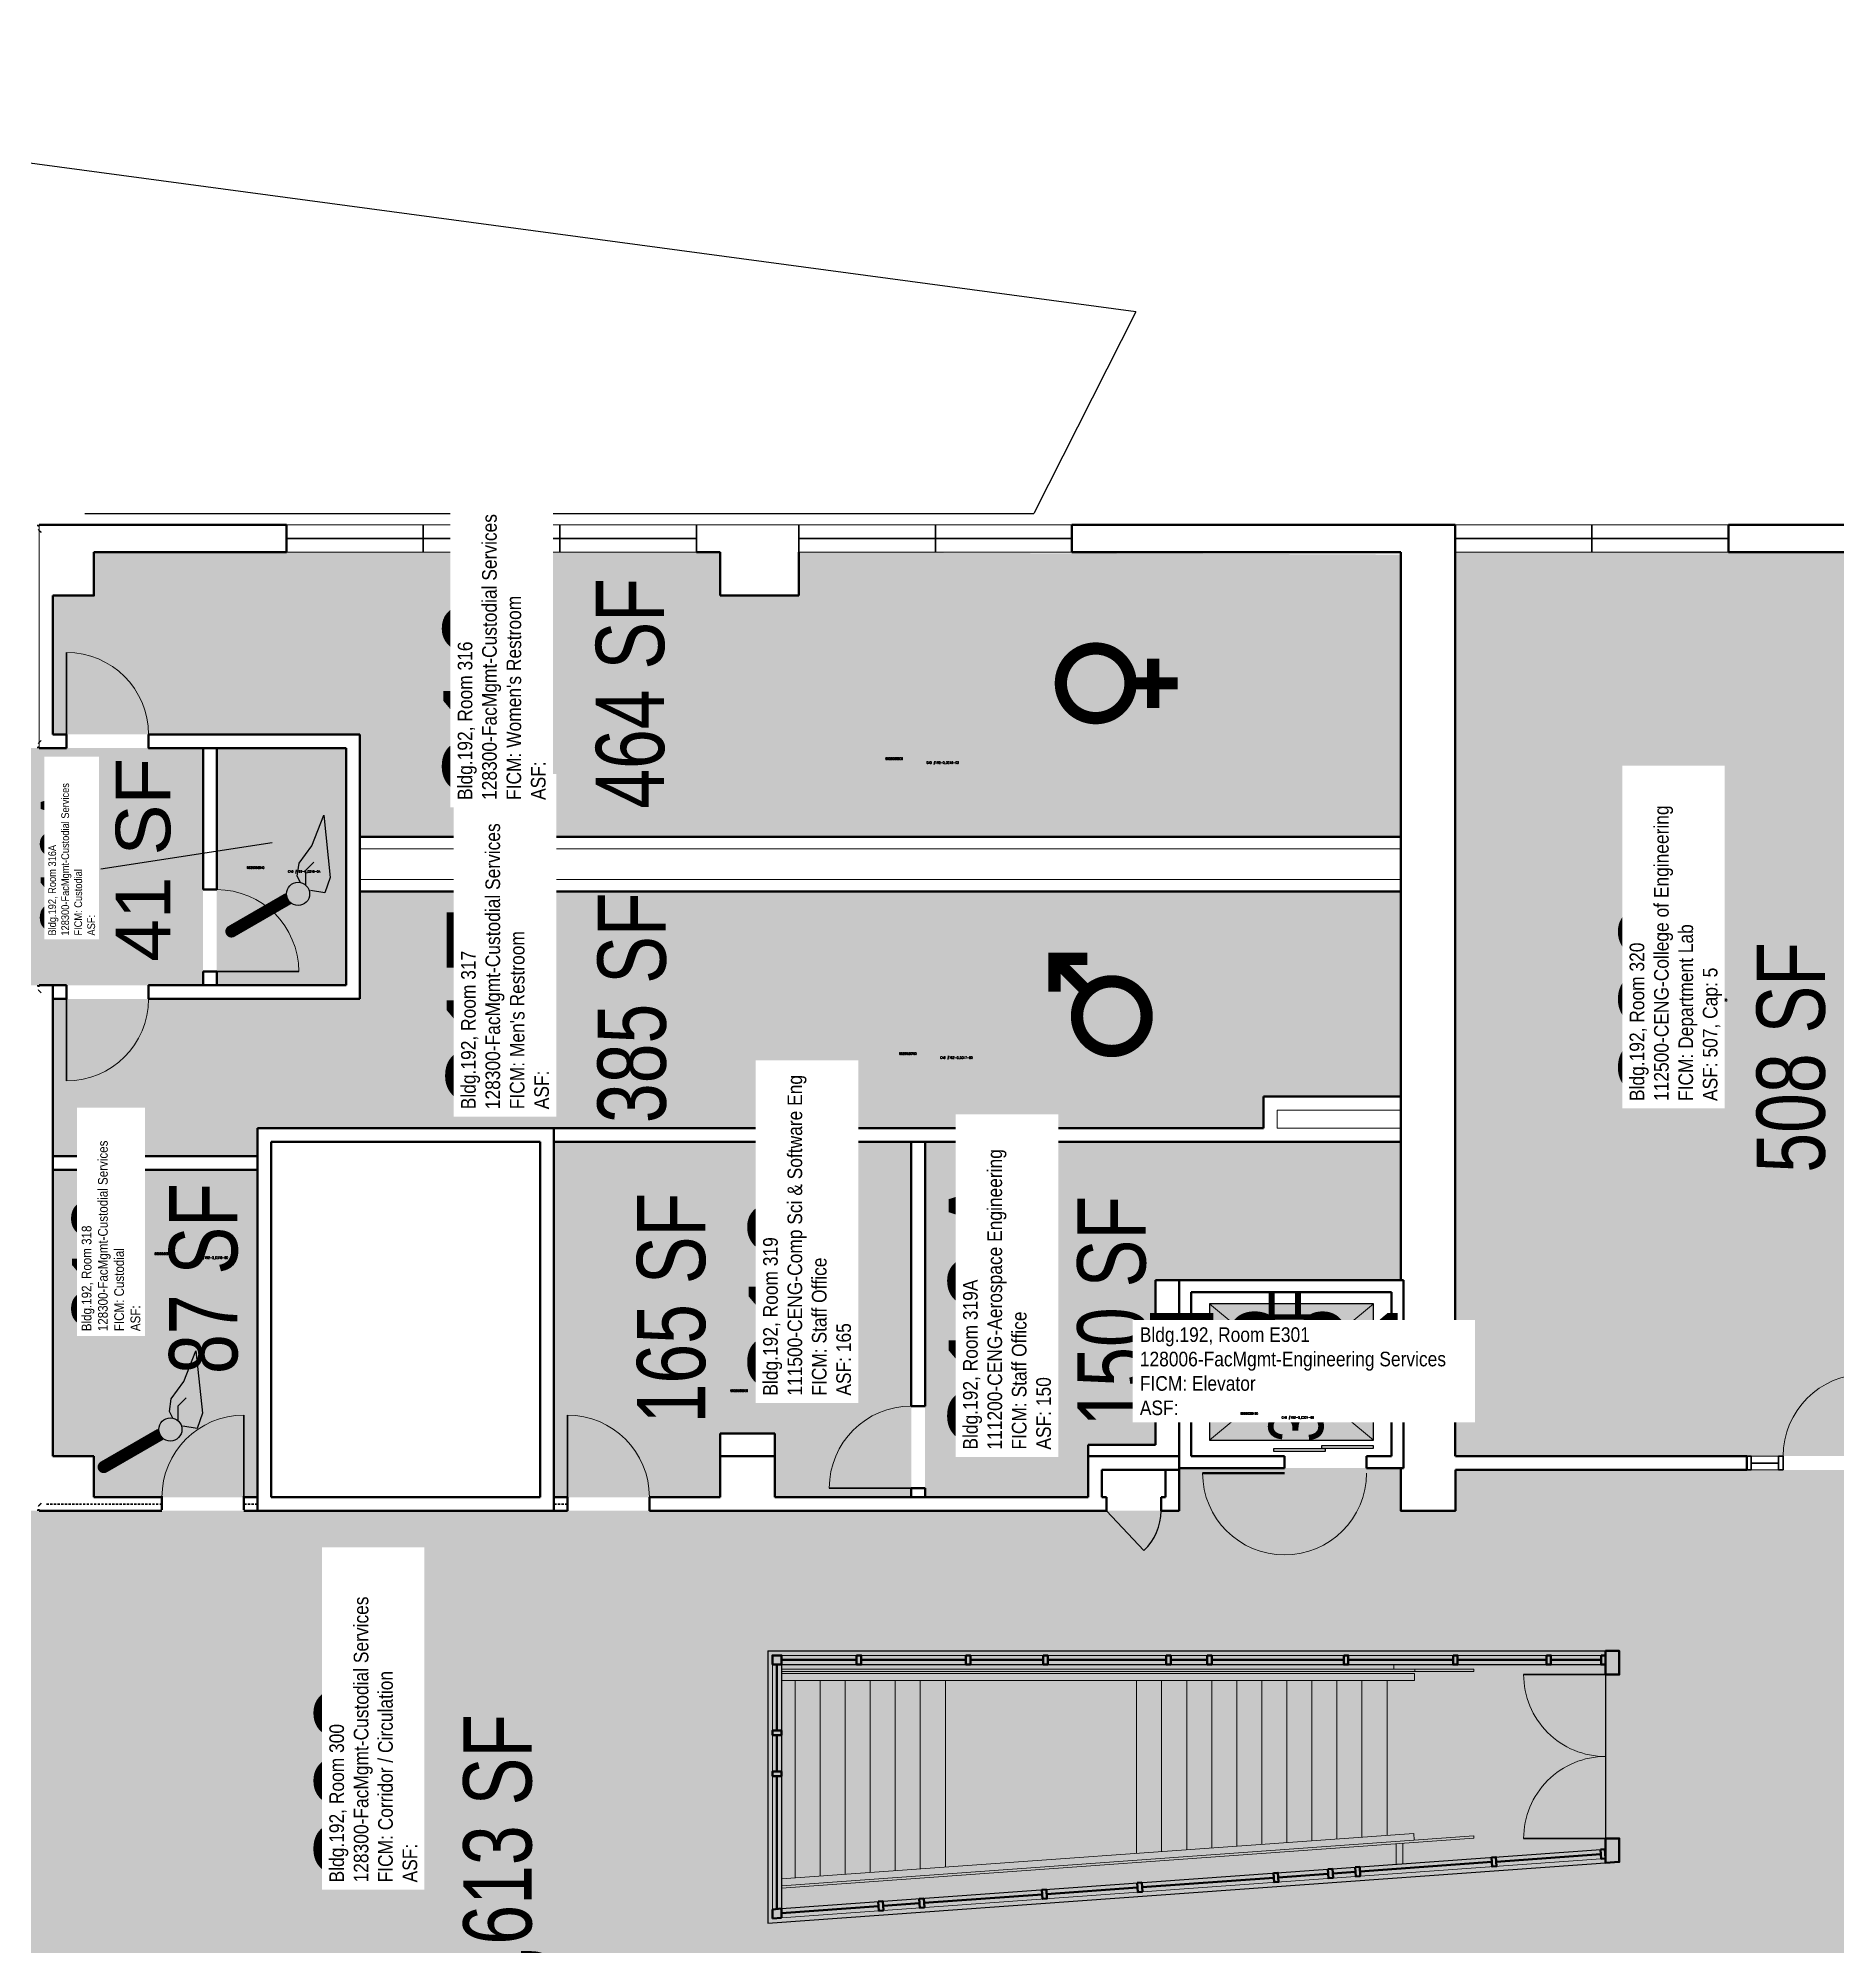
# Model space of a CAD drawing. Header units: inches. Extents: x -2551 to 2829, y -872 to 1370.
# Drawn here: x -327 to 463, y 224 to 1062 of the extents above; entities that cross this region are included whole.
import ezdxf
from ezdxf.enums import TextEntityAlignment as Align

# ---------------------------------------------------------------- set-up
doc = ezdxf.new("R2010")
doc.units = ezdxf.units.IN
doc.header["$LTSCALE"] = 10
doc.header["$MEASUREMENT"] = 0
doc.linetypes.add('DGN Style 2', pattern=[0.160276, 0.096166, -0.064111])
doc.layers.get('0').update_dxf_attribs({"linetype": 'CONTINUOUS'})
for name, color, linetype in [('A-DOOR', 2, 'CONTINUOUS'), ('A-FLOR', 3, 'CONTINUOUS'), ('A-GLAZ', 1, 'CONTINUOUS'), ('A-GLAZ-SILL', 2, 'CONTINUOUS'), ('A-IDEN-CNUM', 7, 'CONTINUOUS'), ('A-IDEN-ICON', 4, 'CONTINUOUS'), ('A-IDEN-RNUM', 7, 'CONTINUOUS'), ('A-IDEN-SNUM', 4, 'CONTINUOUS'), ('A-IDEN-VNUM', 4, 'CONTINUOUS'), ('A-ROOF', 2, 'CONTINUOUS'), ('A-WALL', 5, 'CONTINUOUS'), ('AREA-TEXT', 3, 'CONTINUOUS'), ('Rooms-Category-Color', 7, 'CONTINUOUS'), ('Rooms-College-Color', 7, 'CONTINUOUS'), ('Rooms-Department-Color', 7, 'CONTINUOUS'), ('Rooms-Division-Color', 7, 'CONTINUOUS'), ('Rooms-Information', 7, 'CONTINUOUS')]:
    doc.layers.add(name, color=color, linetype=linetype)
doc.styles.add('AREA', font='arial.ttf', dxfattribs={"width": 0.75, "height": 30})
doc.styles.add('ROOMSNUMBER', font='TXT.SHX', dxfattribs={"height": 1})
doc.styles.add('ROOMVNUMBER', font='arial.ttf', dxfattribs={"width": 0.85, "height": 30})

# ---------------------------------------------------------------- blocks, each defined once
blk = doc.blocks.new('CPCUST')
for p, q in [((0.0262, -0.0408), (0.0446, -0.0406)), ((0.0297, -0.0341), (0.0376, -0.0302)), ((0.0376, -0.0302), (0.0533, -0.0324)), ((0.0446, -0.0406), (0.0543, -0.0505)), ((0.0533, -0.0324), (0.0745, -0.0479)), ((0.0171, -0.0639), (0.02, -0.0466)), ((0.0358, -0.0705), (0.0171, -0.0639)), ((0.1117, -0.0625), (0.0358, -0.0705)), ((0.0745, -0.0479), (0.1117, -0.0625))]:
    blk.add_line(p, q)
at = {"const_width": 0.015}
blk.add_lwpolyline([(-0.03, 0.05), (0.01, -0.0193)], dxfattribs=at)
at = {"const_width": 0.0075}
blk.add_lwpolyline([(-0.0332, 0.0481, 1), (-0.0268, 0.0519, 1)], format="xyb", close=True, dxfattribs=at)
blk.add_circle((0.0158, -0.0313), 0.0141)
blk = doc.blocks.new('CPWOMEN')
at = {"const_width": 0.015}
blk.add_lwpolyline([(-0.0375, 0, 1), (0.0475, 0, 1)], format="xyb", close=True, dxfattribs=at)
for points in [[(0.005, -0.04), (0.005, -0.1)], [(-0.025, -0.07), (0.035, -0.07)]]:
    blk.add_lwpolyline(points, dxfattribs=at)
blk = doc.blocks.new('CPMEN')
at = {"const_width": 0.015}
for points in [[(0.055, 0.01), (0.055, 0.05), (0.015, 0.05)], [(0.0151, 0.0101), (0.055, 0.05)]]:
    blk.add_lwpolyline(points, dxfattribs=at)
blk.add_lwpolyline([(-0.0575, -0.02, 1), (0.0275, -0.02, 1)], format="xyb", close=True, dxfattribs=at)

msp = doc.modelspace()

# ---------------------------------------------------------------- hatches: boundary and pattern name
at = {"layer": 'Rooms-Category-Color', "true_color": 0xadadad}
for points in [[(-484.63, 840.74), (-356.74, 840.74), (-356.74, 816.74), (-338.74, 816.74), (-338.74, 755.74), (-356.74, 755.74), (-356.74, 749.74), (-254.74, 749.74), (-254.74, 645.56), (-484.63, 645.55)], [(-754.24, 793.93), (-754.24, 834.74), (-681.58, 834.74), (-681.58, 818.27), (-697.55, 786.72), (-686.84, 781.3), (-794.91, 567.85), (-810.82, 575.9), (-821.66, 554.49), (-805.75, 546.43), (-863.31, 432.74), (-478.63, 432.74), (-478.63, 545.74), (-484.63, 545.74), (-484.63, 591.55), (-472.69, 591.55), (-472.69, 639.55), (-368.69, 639.55), (-368.69, 591.55), (-356.74, 591.55), (-356.74, 414.74), (174.02, 414.74), (174.02, 433.49), (271.27, 433.49), (271.27, 414.74), (295.27, 414.74), (295.27, 432.74), (556.27, 432.74), (556.27, 414.74), (580.27, 414.74), (580.27, 432.74), (841.27, 432.74), (841.27, 414.74), (865.27, 414.74), (865.27, 432.74), (1126.27, 432.74), (1126.27, 414.74), (1150.67, 414.74), (1150.67, 432.74), (1411.27, 432.74), (1411.27, 414.74), (1435.27, 414.74), (1435.27, 432.74), (1649.27, 432.74), (1649.27, 414.74), (1673.27, 414.74), (1673.27, 432.74), (1887.27, 432.74), (1887.27, 414.74), (1911.27, 414.74), (1911.27, 432.74), (2125.27, 432.74), (2125.27, 414.74), (2149.27, 414.74), (2149.27, 432.74), (2225.28, 432.74), (2225.28, 437.74), (2357.28, 437.74), (2357.28, 432.74), (2363.27, 432.74), (2363.27, 414.74), (2384.77, 414.74), (2384.77, 330.26), (2304.16, 324.62), (2306.67, 288.71), (2228.86, 283.27), (2226.35, 319.18), (2190.44, 316.67), (2192.12, 292.73), (2126.27, 288.13), (2124.6, 312.07), (1631.8, 277.61), (1633.44, 254.14), (1491.89, 242.82), (1490.15, 267.7), (1280.66, 253.05), (1282.75, 223.13), (1169.03, 215.17), (1166.94, 245.1), (877.64, 224.87), (879.32, 200.93), (819.46, 196.74), (818.21, 214.7), (794.27, 213.03), (795.52, 195.07), (730.89, 190.55), (718.86, 213.81), (433.4, 193.81), (420.42, 168.84), (362.11, 164.1), (358.46, 188.57), (71.16, 168.48), (85.96, 73.11), (-22.79, 65.49), (-27.42, 131.51), (13.38, 134.36), (11.31, 164.29), (-44.11, 160.42), (-287.51, 143.4), (-317.18, 141.08), (-318.63, 165.28), (-343.05, 163.57), (-355.5, 342.75), (-955.3, 342.74), (-1009.2, 370.03), (-973.07, 441.4), (-940.95, 425.14)], [(-302.74, 835.74), (-302.74, 816.74), (-320.74, 816.74), (-320.74, 755.74), (-185.99, 755.74), (-185.99, 710.76), (271.26, 710.76), (271.28, 834.72), (6.89, 835.74), (6.89, 816.77), (-27.6, 816.77), (-27.6, 835.74)], [(-191.99, 749.74), (-248.74, 749.74), (-248.74, 645.56), (-191.99, 645.56)], [(-185.75, 686.76), (-185.99, 639.56), (-320.74, 639.55), (-320.74, 570.58), (-230.88, 570.58), (-230.89, 582.76), (211.01, 582.76), (211.01, 596.75), (271.27, 596.75), (271.28, 686.76)], [(-320.74, 564.58), (-320.74, 438.74), (-302.74, 438.74), (-302.74, 420.74), (-230.89, 420.74), (-230.89, 564.58)], [(187.27, 505.72), (259.27, 505.72), (259.27, 445.72), (187.27, 445.72)]]:
    msp.add_hatch(color=253, dxfattribs=at).paths.add_polyline_path(points)
at = {"layer": 'Rooms-Category-Color', "true_color": 0xe3f498}
msp.add_hatch(color=61, dxfattribs=at).paths.add_polyline_path([(295.26, 835.74), (467.69, 835.74), (491.49, 438.84), (295.27, 438.74)])
at = {"layer": 'Rooms-Category-Color', "true_color": 0xfa9ba3}
for points in [[(-100.73, 576.76), (-100.73, 420.74), (-27.6, 420.74), (-27.6, 448.74), (-3.6, 448.74), (-3.6, 420.74), (56.29, 420.74), (56.29, 576.76)], [(62.35, 576.76), (62.35, 420.74), (134.02, 420.74), (134.02, 443.74), (163.52, 443.74), (163.52, 515.99), (271.27, 515.99), (271.27, 576.76)]]:
    msp.add_hatch(color=241, dxfattribs=at).paths.add_polyline_path(points)
at = {"layer": 'Rooms-College-Color', "true_color": 0xadadad}
for points in [[(-484.63, 840.74), (-356.74, 840.74), (-356.74, 816.74), (-338.74, 816.74), (-338.74, 755.74), (-356.74, 755.74), (-356.74, 749.74), (-254.74, 749.74), (-254.74, 645.56), (-484.63, 645.55)], [(-754.24, 793.93), (-754.24, 834.74), (-681.58, 834.74), (-681.58, 818.27), (-697.55, 786.72), (-686.84, 781.3), (-794.91, 567.85), (-810.82, 575.9), (-821.66, 554.49), (-805.75, 546.43), (-863.31, 432.74), (-478.63, 432.74), (-478.63, 545.74), (-484.63, 545.74), (-484.63, 591.55), (-472.69, 591.55), (-472.69, 639.55), (-368.69, 639.55), (-368.69, 591.55), (-356.74, 591.55), (-356.74, 414.74), (174.02, 414.74), (174.02, 433.49), (271.27, 433.49), (271.27, 414.74), (295.27, 414.74), (295.27, 432.74), (556.27, 432.74), (556.27, 414.74), (580.27, 414.74), (580.27, 432.74), (841.27, 432.74), (841.27, 414.74), (865.27, 414.74), (865.27, 432.74), (1126.27, 432.74), (1126.27, 414.74), (1150.67, 414.74), (1150.67, 432.74), (1411.27, 432.74), (1411.27, 414.74), (1435.27, 414.74), (1435.27, 432.74), (1649.27, 432.74), (1649.27, 414.74), (1673.27, 414.74), (1673.27, 432.74), (1887.27, 432.74), (1887.27, 414.74), (1911.27, 414.74), (1911.27, 432.74), (2125.27, 432.74), (2125.27, 414.74), (2149.27, 414.74), (2149.27, 432.74), (2225.28, 432.74), (2225.28, 437.74), (2357.28, 437.74), (2357.28, 432.74), (2363.27, 432.74), (2363.27, 414.74), (2384.77, 414.74), (2384.77, 330.26), (2304.16, 324.62), (2306.67, 288.71), (2228.86, 283.27), (2226.35, 319.18), (2190.44, 316.67), (2192.12, 292.73), (2126.27, 288.13), (2124.6, 312.07), (1631.8, 277.61), (1633.44, 254.14), (1491.89, 242.82), (1490.15, 267.7), (1280.66, 253.05), (1282.75, 223.13), (1169.03, 215.17), (1166.94, 245.1), (877.64, 224.87), (879.32, 200.93), (819.46, 196.74), (818.21, 214.7), (794.27, 213.03), (795.52, 195.07), (730.89, 190.55), (718.86, 213.81), (433.4, 193.81), (420.42, 168.84), (362.11, 164.1), (358.46, 188.57), (71.16, 168.48), (85.96, 73.11), (-22.79, 65.49), (-27.42, 131.51), (13.38, 134.36), (11.31, 164.29), (-44.11, 160.42), (-287.51, 143.4), (-317.18, 141.08), (-318.63, 165.28), (-343.05, 163.57), (-355.5, 342.75), (-955.3, 342.74), (-1009.2, 370.03), (-973.07, 441.4), (-940.95, 425.14)], [(-302.74, 835.74), (-302.74, 816.74), (-320.74, 816.74), (-320.74, 755.74), (-185.99, 755.74), (-185.99, 710.76), (271.26, 710.76), (271.28, 834.72), (6.89, 835.74), (6.89, 816.77), (-27.6, 816.77), (-27.6, 835.74)], [(-191.99, 749.74), (-248.74, 749.74), (-248.74, 645.56), (-191.99, 645.56)], [(-185.75, 686.76), (-185.99, 639.56), (-320.74, 639.55), (-320.74, 570.58), (-230.88, 570.58), (-230.89, 582.76), (211.01, 582.76), (211.01, 596.75), (271.27, 596.75), (271.28, 686.76)], [(-320.74, 564.58), (-320.74, 438.74), (-302.74, 438.74), (-302.74, 420.74), (-230.89, 420.74), (-230.89, 564.58)], [(187.27, 505.72), (259.27, 505.72), (259.27, 445.72), (187.27, 445.72)]]:
    msp.add_hatch(color=253, dxfattribs=at).paths.add_polyline_path(points)
at = {"layer": 'Rooms-College-Color', "true_color": 0x80bc67}
for points in [[(295.26, 835.74), (467.69, 835.74), (491.49, 438.84), (295.27, 438.74)], [(-100.73, 576.76), (-100.73, 420.74), (-27.6, 420.74), (-27.6, 448.74), (-3.6, 448.74), (-3.6, 420.74), (56.29, 420.74), (56.29, 576.76)], [(62.35, 576.76), (62.35, 420.74), (134.02, 420.74), (134.02, 443.74), (163.52, 443.74), (163.52, 515.99), (271.27, 515.99), (271.27, 576.76)]]:
    msp.add_hatch(color=83, dxfattribs=at).paths.add_polyline_path(points)
at = {"layer": 'Rooms-Department-Color', "true_color": 0xacacac}
for points in [[(-484.63, 840.74), (-356.74, 840.74), (-356.74, 816.74), (-338.74, 816.74), (-338.74, 755.74), (-356.74, 755.74), (-356.74, 749.74), (-254.74, 749.74), (-254.74, 645.56), (-484.63, 645.55)], [(-754.24, 793.93), (-754.24, 834.74), (-681.58, 834.74), (-681.58, 818.27), (-697.55, 786.72), (-686.84, 781.3), (-794.91, 567.85), (-810.82, 575.9), (-821.66, 554.49), (-805.75, 546.43), (-863.31, 432.74), (-478.63, 432.74), (-478.63, 545.74), (-484.63, 545.74), (-484.63, 591.55), (-472.69, 591.55), (-472.69, 639.55), (-368.69, 639.55), (-368.69, 591.55), (-356.74, 591.55), (-356.74, 414.74), (174.02, 414.74), (174.02, 433.49), (271.27, 433.49), (271.27, 414.74), (295.27, 414.74), (295.27, 432.74), (556.27, 432.74), (556.27, 414.74), (580.27, 414.74), (580.27, 432.74), (841.27, 432.74), (841.27, 414.74), (865.27, 414.74), (865.27, 432.74), (1126.27, 432.74), (1126.27, 414.74), (1150.67, 414.74), (1150.67, 432.74), (1411.27, 432.74), (1411.27, 414.74), (1435.27, 414.74), (1435.27, 432.74), (1649.27, 432.74), (1649.27, 414.74), (1673.27, 414.74), (1673.27, 432.74), (1887.27, 432.74), (1887.27, 414.74), (1911.27, 414.74), (1911.27, 432.74), (2125.27, 432.74), (2125.27, 414.74), (2149.27, 414.74), (2149.27, 432.74), (2225.28, 432.74), (2225.28, 437.74), (2357.28, 437.74), (2357.28, 432.74), (2363.27, 432.74), (2363.27, 414.74), (2384.77, 414.74), (2384.77, 330.26), (2304.16, 324.62), (2306.67, 288.71), (2228.86, 283.27), (2226.35, 319.18), (2190.44, 316.67), (2192.12, 292.73), (2126.27, 288.13), (2124.6, 312.07), (1631.8, 277.61), (1633.44, 254.14), (1491.89, 242.82), (1490.15, 267.7), (1280.66, 253.05), (1282.75, 223.13), (1169.03, 215.17), (1166.94, 245.1), (877.64, 224.87), (879.32, 200.93), (819.46, 196.74), (818.21, 214.7), (794.27, 213.03), (795.52, 195.07), (730.89, 190.55), (718.86, 213.81), (433.4, 193.81), (420.42, 168.84), (362.11, 164.1), (358.46, 188.57), (71.16, 168.48), (85.96, 73.11), (-22.79, 65.49), (-27.42, 131.51), (13.38, 134.36), (11.31, 164.29), (-44.11, 160.42), (-287.51, 143.4), (-317.18, 141.08), (-318.63, 165.28), (-343.05, 163.57), (-355.5, 342.75), (-955.3, 342.74), (-1009.2, 370.03), (-973.07, 441.4), (-940.95, 425.14)], [(-302.74, 835.74), (-302.74, 816.74), (-320.74, 816.74), (-320.74, 755.74), (-185.99, 755.74), (-185.99, 710.76), (271.26, 710.76), (271.28, 834.72), (6.89, 835.74), (6.89, 816.77), (-27.6, 816.77), (-27.6, 835.74)], [(-191.99, 749.74), (-248.74, 749.74), (-248.74, 645.56), (-191.99, 645.56)], [(-185.75, 686.76), (-185.99, 639.56), (-320.74, 639.55), (-320.74, 570.58), (-230.88, 570.58), (-230.89, 582.76), (211.01, 582.76), (211.01, 596.75), (271.27, 596.75), (271.28, 686.76)], [(-320.74, 564.58), (-320.74, 438.74), (-302.74, 438.74), (-302.74, 420.74), (-230.89, 420.74), (-230.89, 564.58)], [(187.27, 505.72), (259.27, 505.72), (259.27, 445.72), (187.27, 445.72)]]:
    msp.add_hatch(color=253, dxfattribs=at).paths.add_polyline_path(points)
at = {"layer": 'Rooms-Department-Color', "true_color": 0x99d7b2}
for points in [[(295.26, 835.74), (467.69, 835.74), (491.49, 438.84), (295.27, 438.74)], [(-100.73, 576.76), (-100.73, 420.74), (-27.6, 420.74), (-27.6, 448.74), (-3.6, 448.74), (-3.6, 420.74), (56.29, 420.74), (56.29, 576.76)], [(62.35, 576.76), (62.35, 420.74), (134.02, 420.74), (134.02, 443.74), (163.52, 443.74), (163.52, 515.99), (271.27, 515.99), (271.27, 576.76)]]:
    msp.add_hatch(color=253, dxfattribs=at).paths.add_polyline_path(points)
at = {"layer": 'Rooms-Division-Color', "true_color": 0xadadad}
for points in [[(-484.63, 840.74), (-356.74, 840.74), (-356.74, 816.74), (-338.74, 816.74), (-338.74, 755.74), (-356.74, 755.74), (-356.74, 749.74), (-254.74, 749.74), (-254.74, 645.56), (-484.63, 645.55)], [(-754.24, 793.93), (-754.24, 834.74), (-681.58, 834.74), (-681.58, 818.27), (-697.55, 786.72), (-686.84, 781.3), (-794.91, 567.85), (-810.82, 575.9), (-821.66, 554.49), (-805.75, 546.43), (-863.31, 432.74), (-478.63, 432.74), (-478.63, 545.74), (-484.63, 545.74), (-484.63, 591.55), (-472.69, 591.55), (-472.69, 639.55), (-368.69, 639.55), (-368.69, 591.55), (-356.74, 591.55), (-356.74, 414.74), (174.02, 414.74), (174.02, 433.49), (271.27, 433.49), (271.27, 414.74), (295.27, 414.74), (295.27, 432.74), (556.27, 432.74), (556.27, 414.74), (580.27, 414.74), (580.27, 432.74), (841.27, 432.74), (841.27, 414.74), (865.27, 414.74), (865.27, 432.74), (1126.27, 432.74), (1126.27, 414.74), (1150.67, 414.74), (1150.67, 432.74), (1411.27, 432.74), (1411.27, 414.74), (1435.27, 414.74), (1435.27, 432.74), (1649.27, 432.74), (1649.27, 414.74), (1673.27, 414.74), (1673.27, 432.74), (1887.27, 432.74), (1887.27, 414.74), (1911.27, 414.74), (1911.27, 432.74), (2125.27, 432.74), (2125.27, 414.74), (2149.27, 414.74), (2149.27, 432.74), (2225.28, 432.74), (2225.28, 437.74), (2357.28, 437.74), (2357.28, 432.74), (2363.27, 432.74), (2363.27, 414.74), (2384.77, 414.74), (2384.77, 330.26), (2304.16, 324.62), (2306.67, 288.71), (2228.86, 283.27), (2226.35, 319.18), (2190.44, 316.67), (2192.12, 292.73), (2126.27, 288.13), (2124.6, 312.07), (1631.8, 277.61), (1633.44, 254.14), (1491.89, 242.82), (1490.15, 267.7), (1280.66, 253.05), (1282.75, 223.13), (1169.03, 215.17), (1166.94, 245.1), (877.64, 224.87), (879.32, 200.93), (819.46, 196.74), (818.21, 214.7), (794.27, 213.03), (795.52, 195.07), (730.89, 190.55), (718.86, 213.81), (433.4, 193.81), (420.42, 168.84), (362.11, 164.1), (358.46, 188.57), (71.16, 168.48), (85.96, 73.11), (-22.79, 65.49), (-27.42, 131.51), (13.38, 134.36), (11.31, 164.29), (-44.11, 160.42), (-287.51, 143.4), (-317.18, 141.08), (-318.63, 165.28), (-343.05, 163.57), (-355.5, 342.75), (-955.3, 342.74), (-1009.2, 370.03), (-973.07, 441.4), (-940.95, 425.14)], [(-302.74, 835.74), (-302.74, 816.74), (-320.74, 816.74), (-320.74, 755.74), (-185.99, 755.74), (-185.99, 710.76), (271.26, 710.76), (271.28, 834.72), (6.89, 835.74), (6.89, 816.77), (-27.6, 816.77), (-27.6, 835.74)], [(-191.99, 749.74), (-248.74, 749.74), (-248.74, 645.56), (-191.99, 645.56)], [(-185.75, 686.76), (-185.99, 639.56), (-320.74, 639.55), (-320.74, 570.58), (-230.88, 570.58), (-230.89, 582.76), (211.01, 582.76), (211.01, 596.75), (271.27, 596.75), (271.28, 686.76)], [(-320.74, 564.58), (-320.74, 438.74), (-302.74, 438.74), (-302.74, 420.74), (-230.89, 420.74), (-230.89, 564.58)], [(187.27, 505.72), (259.27, 505.72), (259.27, 445.72), (187.27, 445.72)]]:
    msp.add_hatch(color=253, dxfattribs=at).paths.add_polyline_path(points)
at = {"layer": 'Rooms-Division-Color', "true_color": 0x99d7b2}
for points in [[(295.26, 835.74), (467.69, 835.74), (491.49, 438.84), (295.27, 438.74)], [(-100.73, 576.76), (-100.73, 420.74), (-27.6, 420.74), (-27.6, 448.74), (-3.6, 448.74), (-3.6, 420.74), (56.29, 420.74), (56.29, 576.76)], [(62.35, 576.76), (62.35, 420.74), (134.02, 420.74), (134.02, 443.74), (163.52, 443.74), (163.52, 515.99), (271.27, 515.99), (271.27, 576.76)]]:
    msp.add_hatch(color=253, dxfattribs=at).paths.add_polyline_path(points)

# ---------------------------------------------------------------- linework, layer by layer
at = {"layer": 'A-DOOR', "linetype": 'Continuous', "lineweight": 35}
for p, q in [((-314.74, 755.74, 0), (-314.74, 791.74, 0)), ((-94.73, 420.74, 0), (-94.73, 456.74, 0)), ((56.3, 424.75, 0), (20.3, 424.75, 0)), ((361.27, 342.83, 0), (325.27, 342.83, 0)), ((361.27, 270.83, 0), (325.27, 270.83, 0))]:
    msp.add_line(p, q, dxfattribs=at)
at = {"layer": 'A-DOOR', "linetype": 'Continuous', "lineweight": 35, "extrusion": (1.15234e-12, 1.15234e-12, -1)}
msp.add_line((-248.74, 651.56, 0), (-212.74, 651.56, 0), dxfattribs=at)
at = {"layer": 'A-DOOR', "linetype": 'Continuous', "lineweight": 35, "extrusion": (1.15234e-12, -1.15234e-12, -1)}
msp.add_line((-314.74, 639.55, 0), (-314.74, 603.55, 0), dxfattribs=at)
at = {"layer": 'A-DOOR', "linetype": 'Continuous', "lineweight": 35, "extrusion": (2.04882e-42, 4.2914e-28, -1)}
msp.add_line((-236.84, 420.74, 0), (-236.84, 456.74, 0), dxfattribs=at)
at = {"layer": 'A-DOOR', "linetype": 'Continuous', "lineweight": 50}
msp.add_line((184.26, 431.35), (220.26, 431.35), dxfattribs=at)
at = {"layer": 'A-DOOR', "linetype": 'Continuous', "lineweight": 35, "extrusion": (0, 0, -1)}
msp.add_line((142.02, 414.74), (158.47, 397.27), dxfattribs=at)
at = {"layer": 'A-DOOR', "linetype": 'Continuous', "lineweight": 18}
for centre, start, end in [((-314.74, 755.74, 0), 0, 90), ((-94.73, 420.74, 0), 0, 90), ((56.3, 424.75, 0), 90, 180), ((220.26, 431.35, 0), 180, 0), ((361.27, 342.83, 0), 179.99864, 269.99864)]:
    msp.add_arc(centre, 36, start, end, dxfattribs=at)
at = {"layer": 'A-DOOR', "linetype": 'Continuous', "lineweight": 18, "extrusion": (1.15234e-12, 1.15234e-12, -1)}
msp.add_arc((248.74, 651.56, 0), 36, 90, 180, dxfattribs=at)
at = {"layer": 'A-DOOR', "linetype": 'Continuous', "lineweight": 18, "extrusion": (1.15234e-12, -1.15234e-12, -1)}
msp.add_arc((314.74, 639.55, 0), 36, 180, 270, dxfattribs=at)
at = {"layer": 'A-DOOR', "linetype": 'Continuous', "lineweight": 18, "extrusion": (0, 0, -1)}
for centre, start, end in [((-475.27, 438.74, 0), 0, 90), ((-361.27, 270.83, 0), 0.0022, 90.0022)]:
    msp.add_arc(centre, 36, start, end, dxfattribs=at)
at = {"layer": 'A-DOOR', "linetype": 'Continuous', "lineweight": 18, "extrusion": (2.04882e-42, 4.2914e-28, -1)}
msp.add_arc((236.84, 420.74, 0), 36, 0, 90, dxfattribs=at)
at = {"layer": 'A-DOOR', "linetype": 'Continuous'}
msp.add_arc((142.02, 414.74), 24, 313.27742, 0, dxfattribs=at)
at = {"layer": 'A-FLOR', "linetype": 'Continuous', "lineweight": 18}
for p, q in [((187.27, 445.72), (259.27, 505.72)), ((259.27, 445.72), (187.27, 505.72)), ((-0.7, 345.24), (303.45, 345.24)), ((-0.7, 344.24), (303.45, 344.24)), ((268.27, 345.24), (268.27, 347.24)), ((-0.7, 343.24), (277.27, 343.24)), ((-0.7, 340.24), (277.27, 340.24)), ((5.27, 340.24), (5.27, 253.5)), ((16.27, 340.24), (16.27, 254.3)), ((27.27, 340.24), (27.27, 255.09)), ((38.27, 340.24), (38.27, 255.88)), ((49.27, 340.24), (49.27, 256.67)), ((60.27, 340.24), (60.27, 257.47)), ((71.27, 340.24), (71.27, 258.26)), ((155.27, 340.24, 0), (155.27, 264.31, 0)), ((166.27, 340.24, 0), (166.27, 265.1, 0)), ((177.27, 340.24, 0), (177.27, 265.9, 0)), ((188.27, 340.24, 0), (188.27, 266.69, 0)), ((199.27, 340.24, 0), (199.27, 267.48, 0)), ((210.27, 340.24, 0), (210.27, 268.27, 0)), ((221.27, 340.24, 0), (221.27, 269.07, 0)), ((232.27, 340.24, 0), (232.27, 269.86, 0)), ((243.27, 340.24, 0), (243.27, 270.65, 0)), ((254.27, 340.24, 0), (254.27, 271.44, 0)), ((265.27, 340.24, 0), (265.27, 272.24, 0)), ((277.27, 343.24, 0), (277.27, 340.24, 0)), ((-0.7, 253.07, 0), (277.05, 273.09, 0)), ((-0.7, 249.06, 0), (303.45, 270.98, 0)), ((-0.56, 250.08, 0), (303.38, 271.98, 0)), ((269.21, 268.51), (269.21, 259.49)), ((272.21, 268.73), (272.21, 259.49))]:
    msp.add_line(p, q, dxfattribs=at)
at = {"layer": 'A-FLOR', "lineweight": 18, "ltscale": 8}
for p, q in [((277.45, 344.24), (277.45, 345.24)), ((303.45, 344.24), (303.45, 345.24)), ((277.05, 273.09), (277.26, 270.09)), ((303.38, 271.98), (303.45, 270.98))]:
    msp.add_line(p, q, dxfattribs=at)
at = {"layer": 'A-FLOR', "linetype": 'Continuous', "lineweight": 25}
for points in [[(187.27, 445.72), (259.27, 445.72), (259.27, 505.72), (187.27, 505.72)], [(238.09, 442.15), (238.09, 440.8), (215.55, 440.8), (215.55, 442.15)], [(259.12, 443.5), (259.12, 442.15), (236.58, 442.15), (236.58, 443.5)]]:
    msp.add_3dface(points, dxfattribs=at)
at = {"layer": 'A-GLAZ', "linetype": 'Continuous', "lineweight": 18}
for p, q in [((-218.11, 847.74), (126.89, 847.74)), ((295.26, 847.74), (415.26, 847.74)), ((-218.11, 835.74), (-38.11, 835.74)), ((6.89, 835.74), (126.89, 835.74)), ((295.26, 835.74), (415.26, 835.74)), ((437.27, 438.74), (425.27, 438.74)), ((437.27, 432.74), (425.27, 432.74)), ((-4.7, 351.24), (361.27, 351.24)), ((-0.7, 347.24), (361.27, 347.24)), ((-0.7, 347.24), (-0.7, 240.04)), ((361.27, 266.12), (-0.7, 240.04)), ((361.27, 262.11), (-0.7, 236.03))]:
    msp.add_line(p, q, dxfattribs=at)
at = {"layer": 'A-GLAZ', "linetype": 'Continuous', "lineweight": 35}
for p, q in [((-158.11, 835.74), (-158.11, 847.74)), ((-98.11, 835.74), (-98.11, 847.74)), ((-38.11, 847.74), (-38.11, 835.74)), ((6.89, 835.74), (6.89, 847.74)), ((66.89, 835.74), (66.89, 847.74)), ((295.26, 835.74), (295.26, 847.74)), ((355.26, 847.74), (355.26, 835.74))]:
    msp.add_line(p, q, dxfattribs=at)
at = {"layer": 'A-GLAZ', "linetype": 'Continuous', "lineweight": 50}
for p, q in [((-4.7, 239.7), (-0.7, 240.04)), ((-4.7, 239.7), (-4.7, 235.74)), ((-0.71, 236.02), (-4.7, 235.74)), ((-0.7, 240.04), (-0.7, 236.03))]:
    msp.add_line(p, q, dxfattribs=at)
at = {"layer": 'A-GLAZ', "linetype": 'Continuous', "lineweight": 18, "flags": 128}
msp.add_lwpolyline([(-4.7, 235.74), (-4.7, 351.24)], dxfattribs=at)
at = {"layer": 'A-GLAZ', "linetype": 'Continuous', "lineweight": 35}
for points in [[(425.27, 432.74), (425.27, 438.74), (423.27, 438.74), (423.27, 432.74)], [(439.27, 432.74), (439.27, 438.74), (437.27, 438.74), (437.27, 432.74)]]:
    msp.add_3dface(points, dxfattribs=at)
at = {"layer": 'A-GLAZ', "linetype": 'Continuous', "lineweight": 50}
for points in [[(-4.7, 347.24), (-4.7, 351.24), (-0.7, 351.24), (-0.7, 347.24)], [(32.3, 351.24), (34.3, 351.24), (34.3, 347.24), (32.3, 347.24)], [(80.3, 351.24), (82.3, 351.24), (82.3, 347.24), (80.3, 347.24)], [(114.27, 351.24), (116.27, 351.24), (116.27, 347.24), (114.27, 347.24)], [(168.27, 351.24), (170.27, 351.24), (170.27, 347.24), (168.27, 347.24)], [(186.27, 351.24), (188.27, 351.24), (188.27, 347.24), (186.27, 347.24)], [(246.27, 351.24), (248.27, 351.24), (248.27, 347.24), (246.27, 347.24)], [(294.27, 351.24), (296.27, 351.24), (296.27, 347.24), (294.27, 347.24)], [(335.27, 351.24), (337.27, 351.24), (337.27, 347.24), (335.27, 347.24)], [(359.27, 351.24), (361.27, 351.24), (361.27, 347.24), (359.27, 347.24)], [(-4.7, 316.24), (-4.7, 318.24), (-0.7, 318.24), (-0.7, 316.24)], [(-4.7, 298.24), (-4.7, 300.24), (-0.7, 300.24), (-0.7, 298.24)], [(311.12, 262.51), (313.11, 262.65), (313.39, 258.66), (311.39, 258.52)], [(358.99, 265.96), (360.99, 266.1), (361.27, 262.11), (359.27, 261.97)], [(155.52, 251.3), (157.51, 251.44), (157.79, 247.45), (155.8, 247.31)], [(215.36, 255.61), (217.36, 255.75), (217.64, 251.76), (215.64, 251.62)], [(239.3, 257.33), (241.3, 257.47), (241.58, 253.48), (239.58, 253.34)], [(251.27, 258.2), (253.27, 258.34), (253.54, 254.35), (251.55, 254.21)], [(41.81, 243.11), (43.81, 243.24), (44.09, 239.25), (42.09, 239.11)], [(59.77, 244.4), (61.76, 244.54), (62.04, 240.55), (60.05, 240.41)], [(113.63, 248.28), (115.62, 248.42), (115.9, 244.43), (113.91, 244.29)]]:
    msp.add_3dface(points, dxfattribs=at)
at = {"layer": 'A-GLAZ-SILL', "linetype": 'Continuous', "lineweight": 35}
for p, q in [((-218.11, 841.74), (-38.11, 841.74)), ((6.89, 841.74), (126.89, 841.74)), ((295.26, 841.74), (415.26, 841.74)), ((437.27, 435.74), (425.27, 435.74))]:
    msp.add_line(p, q, dxfattribs=at)
at = {"layer": 'A-GLAZ-SILL', "linetype": 'Continuous', "lineweight": 50}
for p, q in [((-2.7, 347.24), (-2.7, 318.24)), ((-0.7, 349.24), (32.3, 349.24)), ((34.3, 349.24), (80.3, 349.24)), ((82.3, 349.24), (114.27, 349.24)), ((116.27, 349.24), (168.27, 349.24)), ((170.27, 349.24), (186.27, 349.24)), ((188.27, 349.24), (246.27, 349.24)), ((248.27, 349.24), (294.27, 349.24)), ((296.27, 349.24), (335.27, 349.24)), ((337.27, 349.24), (359.27, 349.24)), ((-2.7, 316.24), (-2.7, 300.24)), ((-2.7, 298.24), (-2.7, 239.87)), ((311.25, 260.51), (253.4, 256.34)), ((359.13, 263.96), (313.25, 260.65)), ((215.5, 253.61), (157.65, 249.44)), ((239.44, 255.34), (217.5, 253.76)), ((251.41, 256.2), (241.44, 255.48)), ((113.77, 246.28), (61.9, 242.55)), ((155.66, 249.3), (115.76, 246.43)), ((41.95, 241.11), (-0.7, 238.03)), ((59.91, 242.4), (43.95, 241.25))]:
    msp.add_line(p, q, dxfattribs=at)
at = {"layer": 'A-IDEN-VNUM'}
msp.add_line((-299.69, 696.64), (-224.47, 708.21), dxfattribs=at)
at = {"layer": 'A-ROOF', "linetype": 'Continuous', "lineweight": 25}
for p, q in [((155, 941.39), (-740.55, 1061.54)), ((155, 941.39), (110.14, 852.74)), ((-306.78, 852.74), (110.14, 852.74))]:
    msp.add_line(p, q, dxfattribs=at)
at = {"layer": 'A-WALL', "linetype": 'Continuous', "lineweight": 35, "extrusion": (0, 0, -1)}
for p, q in [((-326.74, 847.5, 0), (-327.65, 847.5, 0)), ((-326.93, 847.5, 0), (-326.93, 847.03, 0)), ((-326.74, 645.31, 0), (-327.65, 645.31, 0)), ((-326.93, 645.31, 0), (-326.93, 644.85, 0))]:
    msp.add_line(p, q, dxfattribs=at)
at = {"layer": 'A-WALL', "linetype": 'Continuous', "lineweight": 18}
for p, q in [((-326.74, 847.74, 0), (-326.74, 749.74, 0)), ((217, 590.75, 0), (271.27, 590.75, 0)), ((217, 590.75), (217, 582.76)), ((217, 582.76, 0), (271.27, 582.76, 0)), ((179.27, 490.72), (179.27, 460.72))]:
    msp.add_line(p, q, dxfattribs=at)
at = {"layer": 'A-WALL', "linetype": 'Continuous', "lineweight": 50}
for p, q in [((-218.11, 835.74), (-218.11, 847.74)), ((295.26, 847.74), (126.89, 847.74)), ((126.89, 847.74), (126.89, 835.74)), ((415.26, 847.74), (485.77, 847.74)), ((415.26, 847.74), (415.26, 835.74)), ((-38.11, 835.74), (-27.6, 835.74)), ((-27.6, 835.74), (-27.6, 816.77)), ((6.89, 816.77), (6.89, 835.74)), ((271.27, 835.74), (126.89, 835.74)), ((271.28, 834.72, 0), (271.3, 558.59, 0)), ((415.26, 835.74), (485.77, 835.74)), ((-320.74, 816.74, 0), (-320.74, 755.74, 0)), ((-314.74, 755.74), (-320.74, 755.74)), ((-314.74, 749.74), (-314.74, 755.74)), ((-278.74, 755.74), (-185.99, 755.74)), ((-185.99, 639.56), (-185.99, 755.74)), ((-314.74, 749.74), (-326.74, 749.74)), ((-254.74, 687.56), (-254.74, 749.74)), ((-248.74, 687.56), (-248.74, 749.74)), ((-191.99, 645.56), (-191.99, 749.74)), ((-254.74, 687.56), (-248.74, 687.56)), ((-314.74, 645.55), (-326.74, 645.55)), ((-320.74, 645.55, 0), (-320.74, 438.74, 0)), ((-278.74, 639.56), (-185.99, 639.56)), ((211, 596.75, 0), (271.27, 596.75, 0)), ((211.01, 596.75), (211.01, 582.76)), ((-230.89, 414.74), (-230.89, 582.76)), ((-230.89, 582.76, 0), (211, 582.76, 0)), ((-100.73, 414.74), (-100.73, 582.76)), ((-320.74, 570.58, 0), (-230.89, 570.58, 0)), ((-315.16, 570.58, 0), (-230.88, 570.58, 0)), ((-314.84, 570.58, 0), (-230.88, 570.58, 0)), ((-224.89, 420.74), (-224.89, 576.76)), ((-224.89, 576.76, 0), (-106.73, 576.76, 0)), ((-106.73, 420.74), (-106.73, 576.76)), ((-100.73, 576.76, 0), (271.27, 576.76, 0)), ((56.29, 460.75), (56.29, 576.76)), ((62.35, 460.75), (62.35, 576.76)), ((-320.74, 564.58, 0), (-230.89, 564.58, 0)), ((163.52, 515.99), (272.51, 515.99)), ((179.27, 510.74), (267.26, 510.74)), ((62.35, 460.75), (56.29, 460.75)), ((-27.6, 438.74), (-27.6, 448.74)), ((-3.6, 438.74, -18.05), (-3.6, 448.74, -18.05)), ((-320.74, 438.74), (-302.74, 438.74)), ((-302.74, 420.74), (-302.74, 438.74)), ((-27.6, 438.74), (-27.6, 420.74)), ((-27.6, 438.74), (-3.6, 438.74)), ((-3.6, 420.74), (-3.6, 438.74)), ((134.02, 420.74), (134.02, 443.74)), ((163.52, 443.74), (134.02, 443.74)), ((174.02, 438.74), (134.02, 438.74)), ((179.27, 438.74), (220.27, 438.74)), ((220.27, 438.74), (220.27, 433.49)), ((256.27, 438.74), (267.26, 438.74)), ((256.27, 438.74), (256.27, 433.49)), ((423.27, 438.74), (423.27, 432.74)), ((174.02, 432.74), (140.02, 432.74)), ((140.02, 420.74), (140.02, 432.74)), ((174.02, 433.49), (220.27, 433.49)), ((174.02, 433.49), (174.02, 414.74)), ((256.27, 433.49), (272.51, 433.49)), ((423.27, 432.74), (295.27, 432.74)), ((-272.84, 415.22), (-272.84, 421.22)), ((-236.84, 415.22), (-236.84, 421.22)), ((-94.73, 414.74), (-94.73, 420.74)), ((-58.73, 414.74), (-58.73, 420.74)), ((56.29, 420.74), (56.29, 424.75)), ((62.35, 424.75), (56.29, 424.75)), ((62.35, 420.74), (62.35, 424.75)), ((142.02, 414.74), (142.02, 420.74)), ((-272.84, 414.74), (-326.74, 414.74)), ((-94.73, 414.74), (-236.84, 414.74)), ((142.02, 414.74), (-58.73, 414.74)), ((166.02, 414.74), (174.02, 414.74))]:
    msp.add_line(p, q, dxfattribs=at)
at = {"layer": 'A-WALL', "linetype": 'Continuous', "lineweight": 35}
for p, q in [((-326.74, 750, 0), (-327.65, 750, 0)), ((-326.93, 750, 0), (-326.93, 750.47, 0)), ((-326.74, 415.01, 0), (-327.65, 415.01, 0)), ((-326.93, 415.01, 0), (-326.93, 415.48, 0))]:
    msp.add_line(p, q, dxfattribs=at)
at = {"layer": 'A-WALL', "linetype": 'Continuous', "lineweight": 18, "extrusion": (0, 0, -1)}
msp.add_line((267.27, 490.72), (267.27, 460.72), dxfattribs=at)
at = {"layer": 'A-WALL', "linetype": 'DGN Style 2', "lineweight": 35}
for p, q in [((-272.84, 417.74), (-323.74, 417.74)), ((-230.89, 417.74), (-236.84, 417.74)), ((-94.73, 417.74), (-100.73, 417.74))]:
    msp.add_line(p, q, dxfattribs=at)
at = {"layer": 'A-WALL', "linetype": 'Continuous', "lineweight": 25}
for p, q in [((-6.7, 353.24), (-6.7, 233.59)), ((-6.7, 353.24), (367.27, 353.24)), ((367.27, 353.24), (367.27, 342.83)), ((-0.7, 347.24), (-0.7, 240.04)), ((-0.7, 347.24), (361.27, 347.24)), ((361.27, 347.24), (361.27, 266.12)), ((361.27, 342.83), (367.27, 342.83)), ((361.27, 270.83), (367.27, 270.83)), ((367.27, 270.83), (367.27, 260.54)), ((-6.7, 233.59), (367.27, 260.54)), ((-0.7, 240.04), (361.27, 266.12))]:
    msp.add_line(p, q, dxfattribs=at)
at = {"layer": 'A-WALL', "linetype": 'Continuous', "lineweight": 50, "flags": 128}
for points in [[(-218.11, 847.74), (-326.74, 847.74)], [(295.26, 438.74), (295.26, 847.74)], [(-320.74, 816.74), (-302.74, 816.74), (-302.74, 835.74)], [(-218.11, 835.74), (-302.74, 835.74)], [(271.27, 515.99), (271.27, 835.74)], [(-27.6, 816.77), (6.89, 816.77)], [(-278.74, 755.74), (-278.74, 749.74), (-191.99, 749.74)], [(271.26, 710.76), (-185.99, 710.76)], [(271.26, 686.76), (-185.75, 686.76)], [(-314.74, 645.55), (-314.74, 639.55), (-320.74, 639.55)], [(-278.74, 639.56), (-278.74, 645.56), (-191.99, 645.56)], [(163.52, 443.74), (163.52, 515.99)], [(174.02, 494.47), (174.02, 515.99)], [(272.51, 494.47), (272.51, 515.99)], [(179.27, 490.72), (179.27, 510.74)], [(267.26, 490.72), (267.26, 510.74)], [(169.52, 456.97), (169.52, 494.47)], [(169.52, 494.47), (179.27, 494.47)], [(277.02, 494.47), (267.27, 494.47)], [(277.02, 456.97), (277.02, 494.47)], [(173.27, 460.72), (173.27, 490.72)], [(173.27, 490.72), (179.27, 490.72)], [(273.27, 490.72), (267.27, 490.72)], [(273.27, 460.72), (273.27, 490.72)], [(169.52, 456.97), (179.27, 456.97)], [(173.27, 460.72), (179.27, 460.72)], [(174.02, 433.49), (174.02, 456.97)], [(179.27, 438.74), (179.27, 460.72)], [(267.26, 438.74), (267.26, 460.72)], [(273.27, 460.72), (267.27, 460.72)], [(277.02, 456.97), (267.27, 456.97)], [(272.51, 433.49), (272.51, 456.97)], [(-3.6, 448.74), (-27.6, 448.74)], [(423.27, 438.74), (295.27, 438.74)], [(168.02, 420.74), (168.02, 432.74)], [(271.27, 433.49), (271.27, 414.74), (295.27, 414.74), (295.27, 432.74)], [(-272.84, 420.74), (-302.74, 420.74)], [(-230.89, 420.74), (-236.84, 420.74)], [(-106.73, 420.74), (-224.89, 420.74)], [(-94.73, 420.74), (-100.73, 420.74)], [(-27.6, 420.74), (-58.73, 420.74)], [(134.02, 420.74), (-3.6, 420.74)], [(142.02, 420.74), (140.02, 420.74)], [(166.02, 414.74), (166.02, 420.74)], [(168.02, 420.74), (166.02, 420.74)]]:
    msp.add_lwpolyline(points, dxfattribs=at)
at = {"layer": 'A-WALL', "linetype": 'Continuous', "lineweight": 18, "elevation": 0, "flags": 128}
for points in [[(-327.02, 845.66), (-326.99, 845.69), (-327.02, 845.72), (-327.16, 845.59), (-327.12, 845.56), (-327.09, 845.59), (-325.93, 844.43), (-325.82, 844.39), (-325.87, 844.5)], [(-327.02, 751.84), (-326.99, 751.81), (-327.02, 751.78), (-327.16, 751.91), (-327.12, 751.94), (-327.09, 751.91), (-325.93, 753.07), (-325.82, 753.11), (-325.87, 753)], [(-327.02, 643.47), (-326.99, 643.5), (-327.02, 643.54), (-327.16, 643.4), (-327.12, 643.37), (-327.09, 643.4), (-325.93, 642.25), (-325.82, 642.2), (-325.87, 642.31)], [(-327.02, 416.86), (-326.99, 416.83), (-327.02, 416.79), (-327.16, 416.93), (-327.12, 416.96), (-327.09, 416.93), (-325.93, 418.08), (-325.82, 418.13), (-325.87, 418.02)]]:
    msp.add_lwpolyline(points, close=True, dxfattribs=at)
at = {"layer": 'A-WALL', "linetype": 'Continuous', "lineweight": 18, "flags": 128}
for points in [[(271.26, 705.51), (-185.75, 705.51)], [(271.26, 692.01), (-185.75, 692.01)], [(271.28, 692.01), (-185.75, 692.01)]]:
    msp.add_lwpolyline(points, dxfattribs=at)
at = {"layer": 'A-WALL', "linetype": 'Continuous', "lineweight": 35, "flags": 128}
msp.add_lwpolyline([(271.28, 686.76), (-185.75, 686.76)], dxfattribs=at)
at = {"layer": 'A-WALL', "linetype": 'Continuous', "lineweight": 50}
for points in [[(-254.74, 651.56), (-248.74, 651.56), (-248.74, 645.56), (-254.74, 645.56)], [(361.27, 353.24), (367.27, 353.24), (367.27, 342.83), (361.27, 342.83)], [(361.27, 270.83), (367.27, 270.83), (367.27, 260.54), (361.27, 260.1)]]:
    msp.add_3dface(points, dxfattribs=at)

# ---------------------------------------------------------------- block references
at = {"layer": 'A-IDEN-ICON', "rotation": 90}
for name, p, xscale, yscale, zscale in [('CPWOMEN', (137.3, 776.38), 360, 360, 360), ('CPCUST', (-224.3, 680.02), 360, 360, 360), ('CPMEN', (137.19, 637.4), 359.9999999959723, 359.9999999959723, 359.9999999959723), ('CPCUST', (-280.4, 444.79), 360, 360, 360)]:
    msp.add_blockref(name, p, dxfattribs=dict(at, xscale=xscale, yscale=yscale, zscale=zscale))

# ---------------------------------------------------------------- texts
at = {"layer": 'A-IDEN-CNUM', "style": 'ROOMSNUMBER', "width": 0.85}
for s, p in [('CAD #192-0_0316-00', (62.96, 742.85)), ('CAD #192-0_0316-0A', (-217.46, 695.04)), ('CAD #192-0_0320-00', (400.41, 638.58)), ('CAD #192-0_0317-00', (69.03, 613.33)), ('CAD #192-0_0318-00', (-258.05, 525.44)), ('CAD #192-0_0319-0A', (102.47, 474.53)), ('CAD #192-0_0319-00', (-5.11, 465.24)), ('CAD #192-0_E301-00', (218.97, 455.24)), ('CAD #192-0_0300-00', (-179.55, 289.18))]:
    msp.add_text(s, height=1, rotation=360, dxfattribs=at).set_placement(p)
at = {"layer": 'A-IDEN-RNUM', "style": 'ROOMSNUMBER', "width": 0.85}
for s, p in [('0316-00', (44.91, 744.58)), ('0316-A0', (-235.51, 696.77)), ('0320-00', (382.36, 640.32)), ('0317-00', (50.98, 615.07)), ('0318-00', (-276.1, 527.17)), ('0319-A0', (84.41, 476.26)), ('0319-00', (-23.17, 466.97)), ('E301-00', (200.92, 456.98)), ('0300-00', (-197.61, 290.92))]:
    msp.add_text(s, height=1, rotation=360, dxfattribs=at).set_placement(p)
at = {"layer": 'A-IDEN-SNUM', "style": 'ROOMSNUMBER', "width": 0.85}
for s, p in [('1920031600', (44.91, 744.58)), ('19200316A0', (-235.51, 696.77)), ('1920032000', (382.36, 640.32)), ('1920031700', (50.98, 615.07)), ('1920031800', (-276.1, 527.17)), ('19200319A0', (84.41, 476.26)), ('1920031900', (-23.17, 466.97)), ('1920E30100', (200.92, 456.98)), ('1920030000', (-197.61, 290.92))]:
    msp.add_text(s, height=1, rotation=360, dxfattribs=at).set_placement(p)
at = {"layer": 'A-IDEN-VNUM', "style": 'ROOMVNUMBER', "width": 0.85}
for s, height, p in [('316', 45, (-126.76, 771.54)), ('316A', 24, (-314.15, 700.69)), ('320', 45, (389.85, 639.32)), ('317', 45, (-125.29, 635.7)), ('319A', 45, (95.21, 504.08)), ('318', 30, (-297.3, 523.35)), ('319', 45, (7.39, 509.91)), ('300', 45, (-183.14, 296.12))]:
    msp.add_text(s, height=height, rotation=90, dxfattribs=at).set_placement(p, align=Align.MIDDLE_CENTER)
msp.add_text('E301', height=45, dxfattribs=at).set_placement((219.09, 479.17), align=Align.MIDDLE_CENTER)
at = {"layer": 'AREA-TEXT', "style": 'AREA', "width": 0.75}
for s, height, p in [('464 SF', 30, (-67.26, 773.74)), ('385 SF', 30, (-66.52, 635.7)), ('508 SF', 30, (442.57, 613.91)), ('87 SF', 30, (-254.69, 516.75, 0)), ('165 SF', 30, (-49.23, 503.79)), ('150 SF', 30, (144.21, 502.38)), ('30 SF', 24, (225.25, 478.41)), ('4,613 SF', 30, (-125.48, 261.75))]:
    msp.add_text(s, height=height, rotation=90, dxfattribs=at).set_placement(p, align=Align.MIDDLE_CENTER)
at = {"layer": 'AREA-TEXT', "style": 'AREA'}
msp.add_text('41 SF', height=24, rotation=90, dxfattribs=at).set_placement((-281.17, 700.69), align=Align.MIDDLE_CENTER)

# ---------------------------------------------------------------- next in the draw order: texts
at = {"layer": 'Rooms-Information', "attachment_point": 7, "rotation": 90, "style": 'ROOMVNUMBER', "bg_fill": 3, "box_fill_scale": 1.5, "bg_fill_color": 256, "bg_fill_true_color": 13158600, "bg_fill_transparency": 0}
for s, insert, char_height, width in [("Bldg.192, Room 316^M^J128300-FacMgmt-Custodial Services^M^JFICM: Women's Restroom^M^JASF: ", (-104.26, 726.96), 6.4286, 144), ('Bldg.192, Room 316A^M^J128300-FacMgmt-Custodial Services^M^JFICM: Custodial^M^JASF: ', (-302.15, 667.39), 3.4286, 76.8), ('Bldg.192, Room 320^M^J112500-CENG-College of Engineering^M^JFICM: Department Lab^M^JASF: 507, Cap: 5', (412.35, 594.74), 6.4286, 144), ('Bldg.192, Room 319^M^J111500-CENG-Comp Sci & Software Eng^M^JFICM: Staff Office^M^JASF: 165', (29.89, 465.33), 6.4286, 144), ('Bldg.192, Room 318^M^J128300-FacMgmt-Custodial Services^M^JFICM: Custodial^M^JASF: ', (-282.3, 493.64), 4.2857, 96), ('Bldg.192, Room 319A^M^J111200-CENG-Aerospace Engineering^M^JFICM: Staff Office^M^JASF: 150', (117.71, 441.64), 6.4286, 144), ('Bldg.192, Room 300^M^J128300-FacMgmt-Custodial Services^M^JFICM: Corridor / Circulation^M^JASF: ', (-160.64, 251.54), 6.4286, 144)]:
    msp.add_mtext(s, dxfattribs=dict(at, insert=insert, char_height=char_height, width=width))
at = {"layer": 'Rooms-Information', "insert": (156.69, 456.67), "char_height": 6.4286, "width": 144, "attachment_point": 7, "style": 'ROOMVNUMBER', "bg_fill": 3, "box_fill_scale": 1.5, "bg_fill_color": 256, "bg_fill_true_color": 13158600, "bg_fill_transparency": 0}
msp.add_mtext('Bldg.192, Room E301^M^J128006-FacMgmt-Engineering Services^M^JFICM: Elevator^M^JASF: ', dxfattribs=at)

# ---------------------------------------------------------------- next in the draw order: texts
at = {"layer": 'Rooms-Information', "insert": (-102.79, 591.13), "char_height": 6.4286, "width": 144, "attachment_point": 7, "rotation": 90, "style": 'ROOMVNUMBER', "bg_fill": 3, "box_fill_scale": 1.5, "bg_fill_color": 256, "bg_fill_true_color": 13158600, "bg_fill_transparency": 0}
msp.add_mtext("Bldg.192, Room 317^M^J128300-FacMgmt-Custodial Services^M^JFICM: Men's Restroom^M^JASF: ", dxfattribs=at)

doc.saveas('drawing.dxf')
